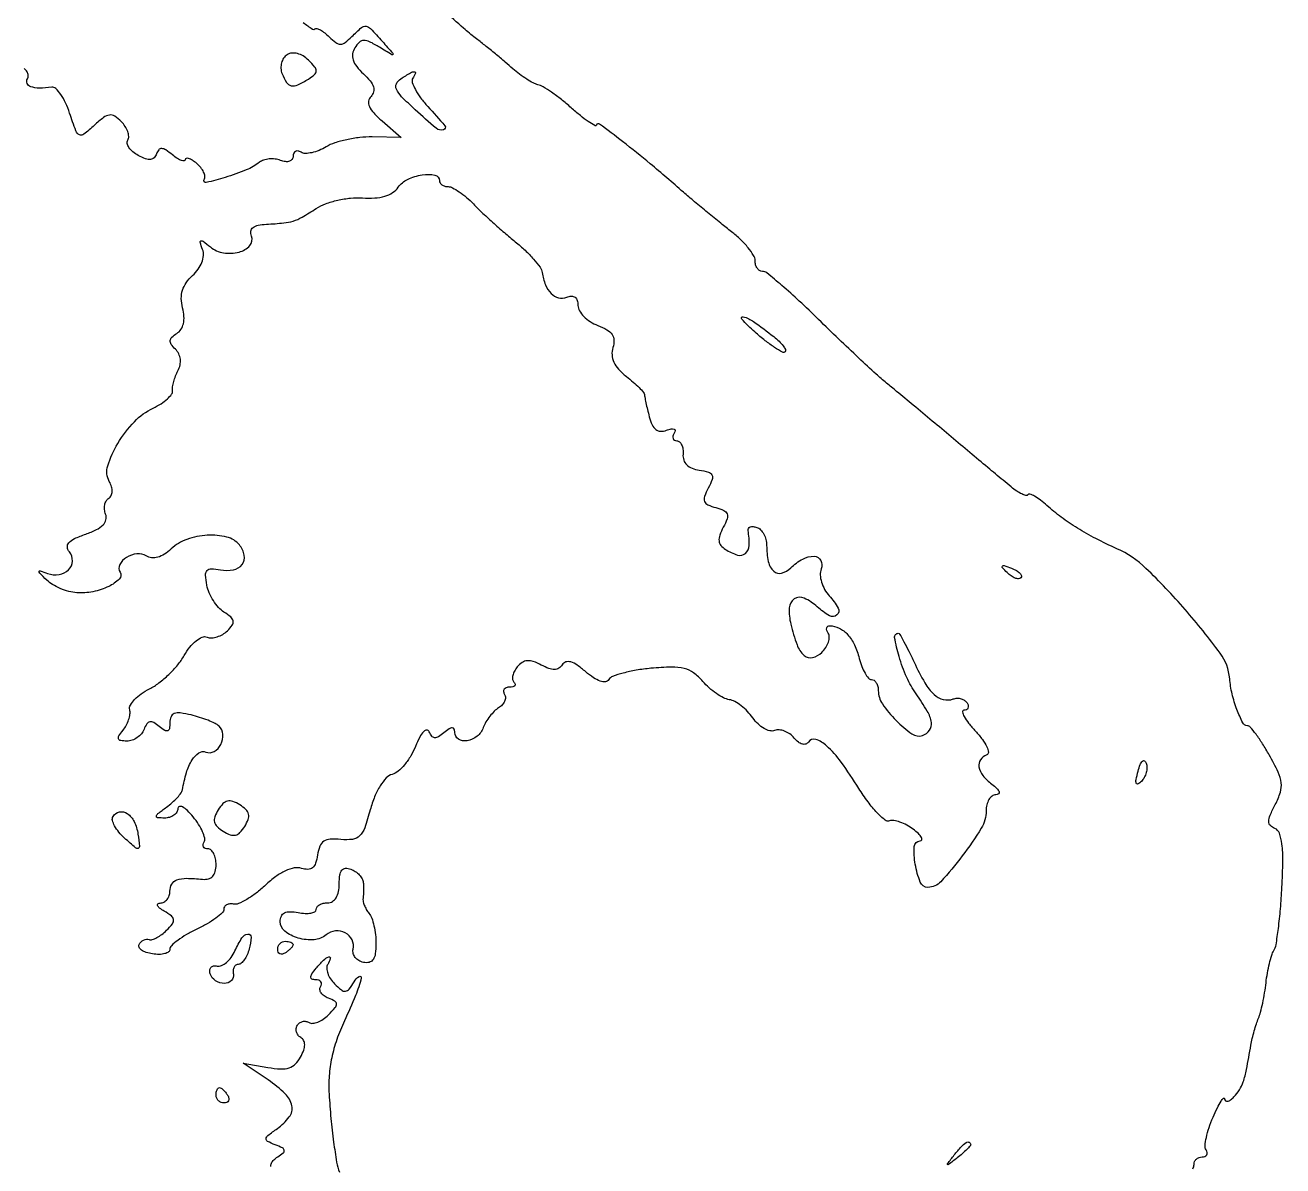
# Model space of a CAD drawing. Extents: x 1 to 578, y 1 to 707.
# Drawn here: x 414.2 to 577.5, y 206.8 to 355 of the extents above; entities that cross this region are included whole.
import ezdxf

# ---------------------------------------------------------------- set-up
doc = ezdxf.new("R2010")
doc.units = 0

msp = doc.modelspace()

# ---------------------------------------------------------------- linework, layer by layer
for points in [[(565.827625, 206.455364, 0.149701), (566, 207.018192, -0.107045), (566.081126, 207.392783, -0.099491), (566.311086, 207.711594, -0.095873), (566.654731, 207.925333, -0.09157), (567.059017, 208, 0.094107), (567.420636, 208.06867, 0.172353), (567.644156, 208.263402, 0.173303), (567.694016, 208.554614, 0.095274), (567.563851, 208.896687, -0.163772), (567.435916, 209.445774, -0.028344), (567.600166, 210.515008, -0.028208), (567.948776, 211.797054, -0.021939), (568.465692, 213.146687, -0.010561), (569.028543, 214.37149, -0.026168), (569.505507, 215.235902, -0.068848), (569.816848, 215.610066, -0.63707), (569.960858, 215.55, 0.205097), (570.081301, 215.297943, 0.232353), (570.338029, 215.228589, 0.108428), (570.72968, 215.398238, 0.040177), (571.189877, 215.789877, 0.057581), (571.910775, 216.699131, 0.059705), (572.394929, 217.738142, 0.031368), (572.809196, 219.333377, 0.005031), (573.38968, 222.5, -0.014952), (573.56814, 223.375252, -0.010373), (573.819692, 224.353125, -0.010471), (574.100667, 225.2829, -0.021137), (574.367871, 226, 0.03544), (574.635119, 226.785102, 0.01168), (574.917847, 227.971806, 0.011567), (575.171012, 229.306926, 0.012857), (575.352178, 230.606149, -0.015572), (575.536095, 231.874718, -0.015998), (575.797317, 233.117898, -0.015939), (576.092091, 234.178948, -0.062762), (576.373276, 234.794956, 0.099037), (576.654179, 235.550059, 0.008022), (576.956479, 237.654543, 0.010553), (577.225961, 240.198888, 0.007913), (577.419034, 243.009395, 0.009618), (577.534046, 246.438532, 0.033755), (577.416634, 248.643712, 0.055405), (577.090126, 250.029597, 0.218982), (576.493584, 250.640836, -0.110911), (575.913558, 251.026954, -0.197817), (575.70849, 251.552606, -0.098033), (575.883544, 252.357806, -0.017268), (576.551747, 253.762381, 0.042402), (577.210747, 255.348287, 0.10786), (577.327324, 256.582364, 0.080934), (576.927768, 257.960331, 0.017076), (575.771858, 260.192134, 0.013028), (574.901099, 261.651102, 0.019146), (574.054986, 262.881439, 0.01487), (573.305552, 263.826507, 0.221154), (572.93249, 264, -0.284245), (572.32576, 264.375238, -0.025744), (571.580991, 266.081537, -0.031107), (570.952755, 268.127776, -0.038018), (570.634522, 270.103619, 0.138777), (569.392366, 273.408876, 0.019996), (564.839688, 279.093645, 0.022581), (559.761013, 284.432749, 0.086631), (555.970789, 286.983746, -0.014436), (553.25138, 288.292164, -0.01907), (550.8592, 289.647425, -0.020731), (548.754656, 291.071955, -0.024772), (546.901899, 292.588781, 0.020343), (546.066144, 293.285448, 0.033988), (545.303876, 293.791704, 0.038409), (544.694795, 294.079584, 0.339208), (544.427433, 294, -0.302973), (544.169355, 293.904328, -0.049244), (543.637655, 294.0875, -0.04028), (542.970555, 294.461255, -0.024743), (542.247998, 295, -0.001329), (541.198792, 295.870932, -0.000229), (539.214988, 297.528125, -0.000249), (536.888046, 299.475741, -0.000223), (534.474166, 301.5, 0.000567), (532.013111, 303.560937, 0.000565), (529.544463, 305.61875, 0.000552), (527.383459, 307.411952, 0.002223), (526.057334, 308.5, -0.014386), (524.718491, 309.654093, -0.003039), (522.453495, 311.748438, -0.00318), (519.856343, 314.210539, -0.003013), (517.243191, 316.75, 0.00693), (514.739803, 319.144948, 0.010315), (512.478034, 321.164062, 0.005743), (510.535452, 322.789217, 0.172989), (509.944444, 323, -0.145307), (509.584285, 323.106925, -0.099311), (509.277431, 323.40756, -0.08342), (509.070623, 323.857061, -0.066285), (509, 324.387438, 0.139646), (508.80418, 325.074896, 0.032534), (508.099902, 326.061319, 0.031093), (507.108765, 327.131105, 0.026144), (505.935835, 328.137438, -0.005241), (504.533108, 329.24262, -0.002869), (502.83593, 330.624994, -0.002858), (501.128116, 332.048879, -0.004554), (499.685835, 333.288074, 0.005483), (495.387049, 336.967688, 0.010053), (491.792782, 339.85571, 0.004435), (488.80184, 342.119548, 0.494611), (488.385509, 342, -0.462269), (488.170426, 341.925786, -0.016756), (487.342409, 342.453333, -0.020294), (486.304756, 343.228107, -0.01147), (485.108897, 344.245389, 0.013807), (483.839416, 345.315116, 0.016025), (482.572996, 346.259112, 0.015157), (481.459214, 346.985958, 0.085941), (480.802879, 347.245389, -0.070014), (480.196445, 347.463163, -0.020569), (479.338904, 347.960665, -0.020221), (478.409612, 348.60639, -0.020445), (477.539046, 349.322833, 0.007178), (476.556988, 350.175712, 0.003386), (475.266169, 351.249751, 0.003355), (473.899341, 352.356191, 0.004727), (472.664933, 353.322833, -0.016857), (471.140443, 354.577454, -0.00374), (468.621879, 356.830395, -0.003882)], [(450.320622, 355.309347, 0.009907), (451.513374, 354.462581, 0.360203), (451.825299, 354.491966, -0.278426), (452.080655, 354.555078, -0.051967), (452.543473, 354.356866, -0.04238), (453.104015, 353.978958, -0.026882), (453.690476, 353.452381, 0.034363), (454.547896, 352.70536, 0.167574), (455.151054, 352.508197, 0.1621), (455.7593, 352.721668, 0.031626), (456.642857, 353.5, -0.016094), (457.893563, 354.67268, -0.224138), (458.472249, 354.839107, -0.16428), (459.06357, 354.52628, -0.007891), (460.595012, 352.858346, -0.00112), (461.951166, 351.326814, -0.305699), (461.97258, 351.161929, -0.437295), (461.842351, 351.124183, -0.001387), (460.219487, 352.108346, 0.02057), (458.925521, 352.826675, 0.123501), (458.180003, 352.993299, 0.188278), (457.608037, 352.752778, 0.061085), (457.021786, 352.025604, 0.102549), (456.734593, 351.243964, 0.117347), (456.802766, 350.452262, 0.088136), (457.259181, 349.607468, 0.037421), (458.135671, 348.658976, -0.032401), (459.005329, 347.736607, -0.092366), (459.432087, 346.96827, -0.144711), (459.455439, 346.308295, -0.13413), (459.119058, 345.719058, 0.161685), (458.815346, 345.113384, 0.143012), (458.914102, 344.412053, 0.082468), (459.475304, 343.571254, 0.026963), (460.555356, 342.536947), (463.039341, 340.402522), (459.26967, 340.456212, 0.031369), (457.664623, 340.378344, 0.025258), (455.959321, 340.100168, 0.025934), (454.40591, 339.680165, 0.057645), (453.293976, 339.168755, -0.039184), (452.372753, 338.70322, -0.044689), (451.429304, 338.411102, -0.049963), (450.599134, 338.318485, -0.142155), (450.043976, 338.472821, 0.088502), (449.645373, 338.630657, 0.16734), (449.306668, 338.585989, 0.1778), (449.080839, 338.346544, 0.1014), (449, 337.952028, -0.154897), (448.871655, 337.547677, -0.159998), (448.535055, 337.297697, -0.113673), (448.012448, 337.247842, -0.058853), (447.373252, 337.410264, 0.062348), (446.667671, 337.584333, 0.051858), (445.894406, 337.594938, 0.053939), (445.172704, 337.450382, 0.088925), (444.623252, 337.162346, -0.067664), (442.922062, 336.176754, -0.021923), (440.179825, 335.187737, -0.022135), (437.727822, 334.540599, -0.661671), (437.454744, 334.926775, 0.172123), (437.544464, 335.342267, 0.076654), (437.386888, 335.887696, 0.062636), (437.019998, 336.473728, 0.048439), (436.48899, 337.009138, 0.028176), (435.916847, 337.431918, 0.065495), (435.437391, 337.663076, 0.146392), (435.131479, 337.671559, 0.339121), (435, 337.5, -0.376835), (434.856753, 337.336924, -0.123167), (434.511605, 337.377077, -0.057083), (433.976153, 337.652417, -0.025276), (433.337379, 338.127555, 0.024514), (432.47976, 338.767506, 0.133137), (431.935476, 338.952312, 0.240304), (431.549732, 338.785087, 0.091604), (431.256709, 338.25799, -0.110193), (430.94609, 337.744676, -0.182702), (430.495059, 337.529192, -0.113474), (429.843066, 337.622203, -0.030939), (428.891322, 338.058163, -0.049108), (428.18958, 338.527543, -0.071972), (427.689845, 339.07547, -0.095606), (427.459522, 339.61258, -0.194406), (427.53575, 340.057844, 0.152963), (427.656347, 340.530139, 0.071492), (427.531908, 341.155853, 0.060795), (427.197024, 341.83093, 0.050909), (426.69168, 342.451177, 0.051674), (425.832158, 343.149289, 0.180938), (425.147382, 343.303053, 0.131358), (424.391729, 342.985046, 0.02262), (423.19707, 341.968972, -0.019409), (421.845305, 340.804241, -0.290139), (421.253352, 340.740283, -0.192162), (420.784621, 341.259902, -0.008872), (419.983611, 343.54966, 0.029398), (419.456354, 344.879177, 0.042113), (418.826054, 345.978725, 0.049176), (418.190048, 346.729304, 0.226637), (417.664463, 346.905711, -0.028478), (416.027217, 346.799177, -0.086059), (414.928342, 346.980641, -0.209022), (414.462002, 347.412878, -0.245988), (414.504365, 348.007063, 0.157354), (414.61103, 348.440258, 0.122617), (414.460061, 348.90398, 0.096277), (414.063068, 349.329512, 0.065521)], [(446.090327, 206.762517, -0.121955), (446.179624, 207.172904, -0.086702), (446.498056, 207.609702, -0.05363), (447.000935, 208.000578, 0.029948), (447.725151, 208.510476, 0.282421), (447.848928, 208.852788, 0.232565), (447.604328, 209.167595, 0.021712), (446.676907, 209.570488, -0.025618), (445.674644, 210.015228, -0.318377), (445.490878, 210.363537, -0.198376), (445.732197, 210.782435, -0.011368), (446.954932, 211.680987, 0.079314), (448.502975, 213.180001, 0.211066), (448.841895, 214.646196, 0.157707), (447.992429, 216.194885, 0.041306), (445.75, 217.985002), (442.5, 220.166407), (445.730304, 219.612143, 0.029396), (447.387027, 219.427232, 0.090512), (448.501119, 219.570797, 0.119731), (449.312783, 220.065104, 0.073647), (449.983008, 220.968251, 0.035932), (450.379727, 221.857657, 0.086816), (450.504324, 222.564291, 0.125708), (450.36647, 223.106952, 0.130317), (449.986392, 223.50841, -0.091821), (449.641908, 223.820878, -0.095953), (449.438676, 224.231441, -0.099446), (449.407484, 224.675775, -0.106757), (449.552786, 225.08541, -0.098106), (449.84783, 225.402652, -0.09772), (450.241938, 225.583984, -0.098161), (450.673875, 225.601579, -0.099979), (451.076769, 225.452554, 0.165954), (451.550319, 225.344337, 0.067831), (452.199834, 225.503078, 0.056943), (452.913173, 225.882573, 0.045711), (453.581972, 226.439115, 0.015528), (454.47268, 227.386933, 0.18305), (454.648295, 227.851797, 0.273369), (454.435901, 228.210515, 0.034039), (453.580045, 228.607658, -0.060789), (453.021038, 228.904273, -0.09166), (452.634775, 229.295727, -0.120615), (452.478384, 229.716512, -0.168917), (452.564761, 230.104785, 0.110659), (452.682722, 230.445662, 0.18316), (452.608456, 230.737031, 0.159847), (452.34655, 230.932808, 0.081403), (451.936572, 231, -0.088789), (451.452761, 231.086597, -0.325525), (451.290242, 231.330825, -0.142917), (451.435097, 231.759068, -0.020663), (452, 232.5, -0.02397), (452.953157, 233.542508, -0.116556), (453.631042, 233.958257, -0.603485), (453.836476, 233.7599, -0.067738), (453.495259, 232.992329, 0.152582), (453.368032, 232.495612, 0.07159), (453.497891, 231.838196, 0.060908), (453.848776, 231.129303, 0.051072), (454.378752, 230.478391, 0.026195), (455.272426, 229.673753, 0.198031), (455.805487, 229.51489, 0.209071), (456.278348, 229.781608, 0.029445), (456.912101, 230.736062, -0.114523), (457.579535, 231.44489, -0.68369), (457.855453, 231.251232, -0.037055), (457.103918, 228.942083, -0.012186), (455.668735, 225.667764, 0.025533), (454.675415, 223.226367, 0.032148), (454.022037, 220.875448, 0.033521), (453.694193, 218.545536, 0.032479), (453.675546, 216.167764, 0.009067), (453.914417, 212.998457, 0.009891), (454.262998, 209.930701, 0.009042), (454.65963, 207.324083, 0.053661), (455.035088, 206, -0.05418)]]:
    msp.add_lwpolyline(points, format="xyb")
for points in [[(448.21613, 351.133887, 0.10859), (447.772658, 350.703795, 0.08246), (447.495794, 350.083543, 0.077528), (447.423778, 349.369661, 0.078209), (447.573119, 348.67005, 0.050561), (448.144609, 347.537834, 0.203588), (448.769929, 347.109449, 0.162225), (449.611616, 347.213248, 0.029888), (451, 347.979149, 0.036625), (451.791235, 348.56468, 0.218505), (452, 349.019585, 0.175553), (451.811807, 349.539066, 0.022571), (451, 350.427672, 0.059564), (450.309669, 350.970568, 0.074885), (449.56051, 351.285482, 0.085589), (448.836522, 351.341833, 0.115678)], [(464.542714, 348.069113, 0.222511), (464.48074, 347.53579, 0.041998), (464.878475, 346.610956, 0.037721), (465.568112, 345.524301, 0.026631), (466.493627, 344.412376, -0.011969), (468.700148, 341.914132, -0.549999), (468.528625, 341.371492, -0.245099), (467.590998, 341.582898, -0.009686), (464.866569, 343.981355, -0.012305), (463.095157, 345.684778, -0.086982), (462.416795, 346.66196, -0.226468), (462.425447, 347.375564, -0.137645), (463, 348.01614, -0.008275), (464.264845, 348.790853, -0.125321), (464.755169, 348.933795, -0.544634), (464.887037, 348.74419, -0.040982)], [(468, 334.785714, 0.143042), (468.087508, 334.486089, 0.099605), (468.333503, 334.230804, 0.0842), (468.701356, 334.058805, 0.067444), (469.135329, 334, -0.122161), (469.711033, 333.857212, -0.028536), (470.569016, 333.339063, -0.027762), (471.514842, 332.611257, -0.024134), (472.421674, 331.75, 0.012761), (473.477851, 330.700209, 0.005835), (474.906591, 329.382019, 0.005774), (476.444343, 328.027974, 0.007924), (477.860392, 326.848362, -0.019995), (479.133986, 325.734269, -0.023617), (480.242278, 324.579561, -0.02341), (481.073217, 323.53257, -0.119016), (481.352168, 322.848362, 0.056401), (481.782661, 321.248733, 0.102109), (482.521617, 320.118599, 0.138731), (483.475204, 319.582076, 0.151953), (484.532025, 319.650663, -0.083007), (485.145458, 319.775506, -0.167618), (485.611396, 319.632901, -0.161318), (485.901847, 319.227567, -0.075614), (486, 318.582238, 0.132208), (486.187357, 317.886055, 0.063025), (486.754098, 317.143114, 0.05594), (487.585254, 316.468948, 0.051646), (488.567141, 315.974473, -0.038805), (489.765277, 315.409107, -0.113701), (490.43225, 314.79409, -0.146314), (490.669856, 314.049535, -0.081599), (490.53165, 313.099721, 0.09386), (490.416574, 312.146636, 0.092682), (490.656841, 311.212873, 0.075911), (491.275276, 310.285649, 0.041156), (492.281544, 309.350497, -0.012206), (493.182846, 308.605214, -0.017358), (493.943297, 307.896709, -0.013438), (494.526608, 307.281953, -0.184649), (494.635027, 307, 0.048093), (494.665755, 306.687543, 0.004752), (494.818519, 305.947785, 0.005962), (495.019937, 305.068043, 0.004696), (495.258337, 304.120119, 0.042758), (495.63345, 303.063868, 0.119667), (496.114822, 302.449874, 0.161404), (496.72753, 302.227856, 0.09882), (497.492283, 302.358665, -0.033797), (498.103526, 302.546968, -0.147442), (498.477165, 302.523959, -0.33539), (498.603391, 302.326732, -0.119487), (498.492921, 301.988546, 0.072824), (498.329364, 301.610356, 0.14891), (498.339881, 301.290385, 0.188539), (498.51834, 301.079031, 0.124864), (498.829872, 301, -0.186343), (499.180487, 300.86463, -0.100521), (499.458532, 300.48608, -0.076084), (499.622092, 299.919972, -0.052199), (499.638889, 299.250484, 0.103523), (499.735402, 298.495167, 0.115902), (500.126904, 297.876465, 0.09937), (500.809695, 297.431305, 0.059664), (501.748095, 297.181183, -0.032026), (502.937858, 296.933397, -0.211406), (503.397084, 296.557431, -0.211025), (503.428038, 295.96424, -0.031907), (502.923278, 294.856644, 0.034114), (502.432751, 293.767575, 0.182589), (502.436723, 293.12752, 0.198374), (502.859816, 292.681537, 0.041095), (503.901292, 292.315562, -0.041014), (504.945265, 291.948899, -0.199441), (505.36723, 291.502564, -0.182243), (505.369214, 290.860856, -0.033503), (504.872863, 289.762442, 0.035073), (504.412696, 288.735532, 0.112006), (504.317366, 287.9953, 0.14866), (504.558168, 287.409751, 0.080339), (505.146755, 286.888139, 0.065632), (506.723322, 286.157953, 0.25493), (507.742594, 286.360929, 0.216138), (508.236339, 287.384953, 0.049819), (508.087171, 289.34375, -0.176581), (508.137044, 289.627483, -0.176374), (508.357833, 289.812729, -0.113441), (508.738647, 289.859811, -0.055643), (509.21875, 289.755433, -0.117959), (509.708784, 289.448152, -0.06901), (510.123633, 288.888729, -0.062856), (510.404421, 288.174834, -0.062377), (510.5, 287.411683, 0.051528), (510.718022, 285.301744, 0.154999), (511.420671, 284.055775, 0.259491), (512.446154, 283.802666, 0.130635), (513.635186, 284.492329, -0.072659), (515.177286, 285.641294, -0.133268), (516.691986, 285.996426, -0.274261), (517.528135, 285.46044, -0.211003), (517.582879, 284.355382, 0.104594), (517.459548, 283.581206, 0.060437), (517.620853, 282.648098, 0.055599), (518.028205, 281.692589, 0.05543), (518.636426, 280.849251, -0.055312), (519.76907, 279.279547, -0.351509), (519.621689, 278.374893, -0.324939), (518.666106, 278.274273, -0.05308), (517.069144, 279.437425, 0.076738), (515.37374, 280.553996, 0.257702), (514.09399, 280.457556, 0.241064), (513.433862, 279.299387, 0.069909), (513.634217, 277.188715, 0.029101), (514.441713, 274.50643, 0.120978), (515.376759, 273.114106, 0.249105), (516.450792, 272.839465, 0.137729), (517.663065, 273.520208, 0.052536), (518.176965, 274.155152, 0.061902), (518.514393, 274.850479, 0.072425), (518.634693, 275.498475, 0.149227), (518.504741, 275.992329, -0.058014), (518.324531, 276.377438, -0.127509), (518.302555, 276.699499, -0.195813), (518.436113, 276.906839, -0.159005), (518.690983, 276.984687, -0.114719), (519.922366, 276.673717, -0.090206), (521.016309, 275.832162, -0.074475), (521.904523, 274.495391, -0.048008), (522.529124, 272.739983, 0.028761), (522.857636, 271.690683, 0.040512), (523.276712, 270.80487, 0.046356), (523.719234, 270.179103, 0.219064), (524.108408, 270, -0.159565), (524.448479, 269.888638, -0.096828), (524.738095, 269.57451, -0.078519), (524.933675, 269.10546, -0.059654), (525, 268.551522, 0.151614), (525.532575, 266.835546, 0.044482), (527.311109, 264.684039, 0.043096), (529.366748, 262.935048, 0.242343), (530.75, 262.735435, 0.153615), (531.654459, 263.404703, 0.198475), (531.894688, 264.399087, 0.094543), (531.363589, 265.884692, 0.021732), (529.908306, 268.128773, -0.051449), (528.693985, 270.269594, -0.031711), (527.700685, 272.992767, -0.027444), (527.123373, 275.442009, -0.46694), (527.590596, 276, -0.268766), (527.764129, 275.899458, -0.004536), (528.326006, 274.898438, -0.010257), (528.959377, 273.687459, -0.006473), (529.650979, 272.25, 0.021082), (531.040485, 269.565618, 0.073733), (532.243035, 268.038361, 0.130377), (533.430022, 267.394062, 0.148297), (534.717975, 267.466831, -0.080311), (535.227815, 267.565205, -0.076494), (535.751788, 267.500771, -0.080425), (536.209205, 267.287908, -0.105682), (536.526992, 266.956326, -0.082435), (536.676805, 266.590907, -0.16102), (536.647355, 266.280921, -0.182417), (536.445614, 266.074892, -0.109192), (536.106766, 266, 0.469145), (535.925037, 265.781365, 0.081022), (536.134532, 265.199396, 0.041242), (536.721838, 264.321599, 0.01883), (537.621369, 263.27454, -0.026394), (538.513821, 262.20337, -0.050462), (539.089889, 261.244559, -0.081511), (539.292191, 260.534398, -0.354834), (539.07362, 260.191207, 0.164686), (538.266779, 259.58014, 0.195523), (538.068893, 258.651659, 0.126989), (538.587123, 257.518141, 0.060085), (539.75, 256.392046, -0.026204), (540.409298, 255.834807, -0.116637), (540.687054, 255.414972, -0.334795), (540.607971, 255.153663, -0.152503), (540.25, 255.031803, 0.159552), (539.773056, 254.862085, 0.093665), (539.367188, 254.404617, 0.07629), (539.092954, 253.731029, 0.058654), (539, 252.941362, -0.138005), (538.365682, 250.68697, -0.025309), (535.901216, 247.078195, -0.022469), (533.117577, 243.73758, -0.210834), (531.446135, 243, -0.307426), (530.450792, 243.675863, -0.052494), (529.800571, 245.999196, -0.056869), (529.675033, 248.305549, -0.388448), (530.423193, 249.031803, 0.311808), (530.635021, 249.187563, 0.21931), (530.604617, 249.492029, 0.072606), (530.214736, 249.977851, 0.025568), (529.528694, 250.553869, 0.036831), (528.693938, 251.093272, 0.040798), (527.816444, 251.483566, 0.044742), (527.02294, 251.684094, 0.131885), (526.467975, 251.626085, -0.271518), (525.880514, 251.723208, -0.029878), (524.844725, 252.695596, -0.02993), (523.664644, 254.104111, -0.019621), (522.471828, 255.854019, 0.016997), (520.166885, 259.273884, 0.050374), (518.286765, 261.384492, 0.106342), (516.871566, 262.214706, 0.346965), (515.918063, 261.867423, -0.177861), (515.588297, 261.608741, -0.149347), (515.141583, 261.601309, -0.099314), (514.618541, 261.87218, -0.050605), (514.088616, 262.393225, 0.06454), (513.517733, 262.924173, 0.063673), (512.827838, 263.294903, 0.069311), (512.128528, 263.456813, 0.114376), (511.530642, 263.373385, -0.154257), (510.914055, 263.336155, -0.069773), (510.155811, 263.643512, -0.05936), (509.379922, 264.224837, -0.049588), (508.708384, 265.005953, 0.039273), (508.019096, 265.841932, 0.036169), (507.189463, 266.585079, 0.038171), (506.349787, 267.137432, 0.090198), (505.642744, 267.376171, -0.083774), (504.911778, 267.612647, -0.031597), (503.988763, 268.169972, -0.03022), (503.040875, 268.91603, -0.03229), (502.211954, 269.755615, 0.057667), (501.021013, 270.845543, 0.095159), (499.788614, 271.420001, 0.067509), (498.143518, 271.604401, 0.017571), (495.480588, 271.448903, 0.018117), (493.570736, 271.199802, 0.024029), (491.858432, 270.827712, 0.022607), (490.501615, 270.397223, 0.167743), (489.984481, 269.97489, -0.2353), (489.557212, 269.709963, -0.106321), (488.885494, 269.790283, -0.065626), (488.010431, 270.225924, -0.030376), (487, 271, 0.026041), (485.898941, 271.858744, 0.079654), (485.049387, 272.270529, 0.145839), (484.413209, 272.272266, 0.184635), (483.949442, 271.918196, -0.110705), (483.507299, 271.465935, -0.141068), (482.95183, 271.296595, -0.095104), (482.221493, 271.424983, -0.031947), (481.232179, 271.875741, 0.038142), (480.198928, 272.331164, 0.104204), (479.411441, 272.435114, 0.128093), (478.747987, 272.206965, 0.073146), (478.113681, 271.636977, 0.051598), (477.742991, 271.082886, 0.067236), (477.532683, 270.510739, 0.08292), (477.506294, 270.00869, 0.169715), (477.675343, 269.657991, -0.122915), (477.82533, 269.408224, -0.257487), (477.780004, 269.193285, -0.162272), (477.532667, 269.045964, -0.053916), (477.10765, 269, 0.082511), (476.682925, 268.929431, 0.161105), (476.4124, 268.724304, 0.182362), (476.337077, 268.4189, 0.109086), (476.462015, 268.06146, -0.141772), (476.579256, 267.640963, -0.101098), (476.476157, 267.16025, -0.085683), (476.166816, 266.691914, -0.068542), (475.695621, 266.31146, 0.059165), (475.133093, 265.874363, 0.032917), (474.555754, 265.224304, 0.032353), (474.05086, 264.479492, 0.044736), (473.705974, 263.75, -0.137407), (472.892983, 262.623937, -0.126829), (471.588396, 262.041256, -0.183272), (470.47864, 262.260185, -0.25894), (470, 263.122445, 0.095656), (469.914396, 263.565807, 0.31457), (469.678271, 263.72044, 0.143321), (469.269567, 263.587513, 0.023397), (468.597246, 263.080707, -0.0339), (467.876018, 262.560408, -0.157226), (467.383979, 262.437242, -0.216267), (467.006124, 262.640046, -0.069318), (466.685437, 263.208262, 0.308901), (466.3722, 263.420813, 0.205247), (465.959019, 263.24227, 0.070671), (465.442268, 262.513719, 0.023231), (464.893788, 261.315794, -0.038179), (464.2747, 260.063846, -0.03931), (463.477708, 258.933515, -0.042428), (462.631069, 258.073438, -0.113658), (461.874179, 257.677348, 0.140068), (461.098596, 257.218636, 0.050783), (460.310254, 256.196321, 0.042938), (459.590692, 254.778318, 0.030192), (459.021821, 253.081036, -0.017748), (458.29928, 250.732993, -0.11191), (457.64159, 249.676722, -0.169953), (456.727527, 249.230316, -0.055311), (455.203238, 249.219481, 0.037705), (453.812134, 249.258479, 0.135643), (452.976408, 248.984318, 0.156568), (452.468519, 248.347911, 0.055573), (452.174748, 247.206496, -0.044335), (451.928296, 246.15149, -0.140755), (451.52448, 245.558402, -0.174815), (450.92788, 245.342503, -0.077258), (450.087683, 245.47217, 0.12553), (449.158504, 245.52573, 0.061045), (448.02019, 245.155927, 0.049114), (446.748071, 244.403372, 0.030509), (445.412935, 243.29389, -0.024291), (444.206036, 242.265349, -0.030355), (442.988487, 241.438587, -0.031364), (441.915126, 240.889135, -0.156201), (441.25, 240.822053, 0.071481), (440.772213, 240.85395, 0.103469), (440.367188, 240.736491, 0.12712), (440.098723, 240.490693, 0.145147), (440, 240.157778, -0.208602), (439.800786, 239.70106, -0.027751), (438.971875, 239.013162, -0.028307), (437.840568, 238.270979, -0.020239), (436.5, 237.567024, 0.020606), (435.15946, 236.861831, 0.02872), (434.028125, 236.115918, 0.028368), (433.200801, 235.423243, 0.207147), (433, 234.959357, -0.240907), (432.828534, 234.624135, -0.091041), (432.339063, 234.39154, -0.063979), (431.611893, 234.293333, -0.039495), (430.75, 234.355924, -0.041102), (429.923648, 234.55255, -0.075672), (429.307812, 234.86291, -0.122203), (428.992529, 235.229924, -0.248286), (429, 235.599649, -0.076776), (429.251469, 235.92354, -0.076555), (429.589174, 236.156839, -0.08209), (429.958846, 236.266319, -0.11193), (430.303571, 236.232143, 0.157115), (430.71205, 236.22803, 0.045832), (431.300076, 236.471951, 0.041137), (431.949409, 236.885446, 0.034046), (432.56751, 237.424653, 0.02938), (433.326821, 238.278857, 0.19994), (433.475908, 238.810845, 0.202912), (433.202361, 239.286586, 0.030335), (432.263938, 239.912101, -0.029053), (431.661896, 240.311176, -0.1193), (431.385275, 240.646433, -0.364055), (431.440135, 240.865021, -0.151722), (431.75, 240.969591, 0.118239), (432.226849, 241.096294, 0.098016), (432.632812, 241.431692, 0.090078), (432.905534, 241.924778, 0.081566), (433, 242.5, -0.134207), (433.249689, 243.413479, -0.17345), (433.913254, 243.965255, -0.091534), (435.150047, 244.174546, -0.021615), (437.25, 244.052296, 0.088693), (438.008011, 244.109673, 0.143474), (438.559489, 244.438357, 0.126472), (438.890649, 245.049311, 0.061352), (439, 245.937142, 0.049364), (438.921873, 246.72655, 0.069359), (438.688914, 247.394035, 0.089532), (438.345313, 247.843331, 0.186967), (437.940983, 248, -0.093988), (437.57931, 248.068592, -0.172255), (437.355689, 248.263152, -0.1734), (437.305676, 248.554092, -0.095394), (437.435623, 248.895836, 0.196576), (437.519311, 249.397272, 0.046513), (437.25049, 250.220055, 0.040973), (436.738291, 251.178836, 0.03053), (436.027909, 252.145836, 0.025352), (435.270879, 252.96611, 0.067403), (434.632918, 253.441277, 0.188286), (434.231233, 253.495166, 0.338434), (434.033269, 253.25, -0.132818), (433.890624, 252.773206, -0.097499), (433.513004, 252.367188, -0.085163), (432.957619, 252.093874, -0.071975), (432.30887, 252, -0.023653), (431.404645, 252.042799, -0.437769), (431.249274, 252.246786, -0.185326), (431.449906, 252.580857, -0.008024), (432.55887, 253.419389, 0.022503), (433.311812, 254.023757, 0.026084), (433.969309, 254.665824, 0.026474), (434.461063, 255.259009, 0.120245), (434.634522, 255.669389, -0.033062), (435.14844, 257.897765, -0.06544), (435.892733, 259.549096, -0.103553), (436.764622, 260.465482, -0.247451), (437.669276, 260.573416, 0.223906), (438.750972, 260.65376, 0.147323), (439.629232, 261.571224, 0.1361), (439.895268, 262.880313, 0.192897), (439.382783, 263.938109, 0.070774), (438.864724, 264.290415, 0.018926), (437.951505, 264.696101, 0.01879), (436.867541, 265.082746, 0.018397), (435.75, 265.389944, 0.024373), (434.35686, 265.647389, 0.120738), (433.57011, 265.563429, 0.212386), (433.149515, 265.159504, 0.097068), (433, 264.396607, -0.036848), (432.941854, 263.608687, -0.27696), (432.714172, 263.331527, -0.234859), (432.328003, 263.377557, -0.02819), (431.616783, 263.903079, 0.041542), (430.902096, 264.402256, 0.180973), (430.401765, 264.487412, 0.20302), (430.004495, 264.22137, 0.053479), (429.648168, 263.525523, -0.085634), (429.300761, 262.942341, -0.066257), (428.748918, 262.448122, -0.066041), (428.084927, 262.114043, -0.083761), (427.40894, 262, -0.036076), (426.609626, 262.057747, -0.278022), (426.33131, 262.285857, -0.23533), (426.378195, 262.673433, -0.02753), (426.912642, 263.39474, 0.051022), (427.334438, 264.023659, 0.04364), (427.646404, 264.758274, 0.045762), (427.810761, 265.483366, 0.08752), (427.785087, 266.077988, -0.18719), (427.876429, 266.67289, -0.059231), (428.423093, 267.405937, -0.049731), (429.284607, 268.149918, -0.037755), (430.357358, 268.78927, 0.047166), (431.571288, 269.544024, 0.028578), (432.857894, 270.644668, 0.028472), (434.020384, 271.894842, 0.044057), (434.857358, 273.107582, -0.03815), (435.592967, 274.200806, -0.05574), (436.408272, 275.025092, -0.070556), (437.190472, 275.492512, -0.191775), (437.824301, 275.504433, 0.103926), (438.428643, 275.411219, 0.061942), (439.147807, 275.540453, 0.058052), (439.866197, 275.859117, 0.063064), (440.470197, 276.32734, 0.044152), (441.090716, 277.068321, 0.200099), (441.207848, 277.607486, 0.176466), (440.910987, 278.113689, 0.033217), (440.026438, 278.751417, -0.070591), (439.316715, 279.348231, -0.04128), (438.644797, 280.235516, -0.040393), (438.107614, 281.255156, -0.053867), (437.801988, 282.255503, -0.028739), (437.630606, 283.552059, -0.202368), (437.829716, 284.142229, -0.226395), (438.373786, 284.372761, -0.036112), (439.554229, 284.234384, 0.095595), (441.248346, 284.23731, 0.184009), (442.384594, 284.943813, 0.214583), (442.659805, 286.130913, 0.125091), (442.020696, 287.475062, 0.16131), (440.386893, 288.495302, 0.074606), (437.863454, 288.721522, 0.070472), (435.209261, 288.182831, 0.102627), (433.174387, 286.94784, -0.044878), (432.289874, 286.2609, -0.074696), (431.430666, 285.875639, -0.092441), (430.634556, 285.805367, -0.114815), (429.931917, 286.042078, 0.167313), (428.71602, 286.316555, 0.111915), (427.355447, 285.846817, 0.136413), (426.499564, 284.917535, 0.262472), (426.539019, 283.936866, -0.351711), (426.426381, 283.024403, -0.082261), (425.067977, 282.080186, -0.061698), (423.015658, 281.399995, -0.066258), (420.909428, 281.264021, -0.04823), (419.877016, 281.435124, -0.03437), (418.767144, 281.814462, -0.034887), (417.749093, 282.328778, -0.060373), (417, 282.907927, -0.00419), (416.094087, 283.816971, -0.2348), (416.022249, 284.03815, -0.469244), (416.159889, 284.121804, -0.00757), (417.128145, 283.772191, 0.130517), (418.611834, 283.620208, 0.15732), (419.855815, 284.251433, 0.191093), (420.349332, 285.382234, 0.183676), (419.944207, 286.567226, -0.150238), (419.68384, 287.19266, -0.21374), (419.873336, 287.755217, -0.100103), (420.619464, 288.293766, -0.022562), (422.079973, 288.878034, 0.030157), (423.460888, 289.454928, 0.082594), (424.318085, 290.067967, 0.134058), (424.697019, 290.731907, 0.15587), (424.655646, 291.454989, -0.066991), (424.510916, 292.065886, -0.072389), (424.538843, 292.676784, -0.081075), (424.728891, 293.194201, -0.126524), (425.056054, 293.534644, 0.138123), (425.384209, 293.892081, 0.10825), (425.516297, 294.403945, 0.084919), (425.432525, 295.032241, 0.052103), (425.1367, 295.720214, -0.206093), (424.926819, 297.736686, -0.059212), (426.238086, 300.664554, -0.056659), (428.389492, 303.479645, -0.089766), (430.842833, 305.253402, 0.030397), (431.849158, 305.813286, 0.041373), (432.674987, 306.442637, 0.047275), (433.230975, 307.048584, 0.202766), (433.348612, 307.513475, -0.076509), (433.348834, 308.002398, -0.028156), (433.492728, 308.679269, -0.027121), (433.735878, 309.413012, -0.029302), (434.051808, 310.096804, 0.069987), (434.324747, 310.840708, 0.083491), (434.358547, 311.586156, 0.086105), (434.148104, 312.283538, 0.080307), (433.711555, 312.888445, -0.045524), (433.183443, 313.522598, -0.174806), (433.054831, 314.011345, -0.183304), (433.269855, 314.454912, -0.050857), (433.893706, 314.934307, 0.109357), (434.434992, 315.46067, 0.089483), (434.752337, 316.204959, 0.073218), (434.82632, 317.147083, 0.044553), (434.651521, 318.252316, -0.055311), (434.485074, 319.474129, -0.08127), (434.633128, 320.545697, -0.080621), (435.116455, 321.520317, -0.053542), (435.948735, 322.453605, 0.052271), (436.681396, 323.271005, 0.065358), (437.165649, 324.166327, 0.074346), (437.360821, 325.052186, 0.107046), (437.24533, 325.843956, -0.01323), (436.925375, 326.773016, -0.413627), (437.027082, 326.968764, -0.244533), (437.310323, 326.919432, -0.007623), (438.264781, 326.167382, 0.131544), (439.970779, 325.403485, 0.105358), (441.988462, 325.505524, 0.145717), (443.375799, 326.355856, 0.281592), (443.603706, 327.590342, -0.125868), (443.530655, 328.21733, -0.193356), (443.797091, 328.686547, -0.119151), (444.449404, 328.989816, -0.036869), (445.531385, 329.125, 0.010528), (447.789318, 329.287053, 0.05343), (449.023978, 329.536639, 0.055328), (450.158493, 330.038884, 0.011787), (452, 331.17015, -0.056116), (453.212824, 331.774578, -0.031562), (454.792744, 332.241097, -0.031043), (456.473035, 332.515626, -0.042903), (458, 332.537203, 0.033029), (459.604608, 332.528233, 0.057549), (460.913341, 332.76019, 0.07114), (461.928983, 333.228972, 0.096007), (462.656612, 333.928758, -0.131028), (463.872413, 334.946075, -0.0694), (465.764548, 335.52641, -0.087664), (467.410185, 335.50031, -0.359388)], [(511.426999, 314.527219, -0.025468), (512.131801, 313.915913, -0.042356), (512.650319, 313.325592, -0.054059), (512.937441, 312.833363, -0.310828), (512.885492, 312.552159, -0.336242), (512.544617, 312.505281, -0.017473), (511.538678, 313.117896, -0.021831), (510.318083, 313.999661, -0.013459), (508.958493, 315.135972, -0.023517), (507.271617, 316.772075, -0.746968), (507.459968, 317.093933, -0.094079), (508.813599, 316.474127, -0.011639)], [(543.526461, 283.193128, -0.20742), (543.220211, 283.072099, -0.082976), (542.768815, 283.162781, -0.063152), (542.246577, 283.441312, -0.043285), (541.733333, 283.875912, -0.011214), (541.106486, 284.536448, -0.400052), (541.111181, 284.729672, -0.286372), (541.336218, 284.78179, -0.008399), (542.293128, 284.435707, -0.036269), (542.940734, 284.133723, -0.070189), (543.395085, 283.789051, -0.120343), (543.59249, 283.461316, -0.278911)], [(559.16845, 256.76845, -0.069225), (558.72933, 256.436586, -0.470166), (558.508441, 256.522275, -0.131195), (558.479614, 256.995419, -0.013933), (558.731213, 258.080159, -0.02593), (559.004403, 258.940026, -0.106885), (559.298474, 259.396366, -0.353106), (559.564152, 259.424773, -0.170804), (559.787763, 259.13671, -0.085105), (559.8766, 258.556574, -0.059552), (559.7862, 257.899953, -0.058506), (559.539971, 257.270088, -0.0741)], [(439.278838, 253.074883, 0.049962), (438.833257, 252.171919, 0.147485), (438.788306, 251.488789, 0.147485), (439.128479, 250.894676, 0.049962), (439.925117, 250.278838, 0.049962), (440.828081, 249.833257, 0.147485), (441.511211, 249.788306, 0.147485), (442.105324, 250.128479, 0.049962), (442.721162, 250.925117, 0.049962), (443.166743, 251.828081, 0.147485), (443.211694, 252.511211, 0.147485), (442.871521, 253.105324, 0.049962), (442.074883, 253.721162, 0.049962), (441.171919, 254.166743, 0.147485), (440.488789, 254.211694, 0.147485), (439.894676, 253.871521, 0.049962)], [(428.851952, 249.924419, -0.007961), (429.058864, 248.323886, -0.35975), (428.888739, 248.063097, -0.259772), (428.53571, 248.136943, -0.005262), (427.125533, 249.386394, -0.035785), (426.371483, 250.173909, -0.049414), (425.824551, 250.984777, -0.059917), (425.542382, 251.701685, -0.205016), (425.615222, 252.186433, -0.200845), (426.461893, 252.79191, -0.211666), (427.462969, 252.596491, -0.129641), (428.363085, 251.534303, -0.075308)], [(458.118421, 243.643011, -0.01751), (458.152594, 243.142866, -0.012691), (458.156963, 242.584527, -0.012848), (458.133982, 242.053523, -0.027169), (458.083334, 241.64474, 0.096511), (458.0894, 241.235775, 0.040242), (458.246624, 240.704445, 0.037877), (458.512193, 240.145937, 0.040028), (458.854776, 239.64474, -0.08383), (459.209843, 239.013425, -0.029579), (459.503656, 238.013987, -0.02838), (459.702407, 236.856407, -0.029659), (459.764863, 235.700749, -0.03034), (459.677346, 234.376075, -0.116774), (459.38933, 233.608863, -0.192152), (458.880489, 233.261121, -0.109697), (458.125, 233.260139, -0.081727), (457.527246, 233.499106, -0.09239), (457.066287, 233.909689, -0.101076), (456.812313, 234.425661, -0.119752), (456.802786, 234.967749, 0.171028), (456.659224, 236.178932, 0.157676), (455.784969, 237.081374, 0.14803), (454.500373, 237.334506, 0.149437), (453.296524, 236.83113, -0.156366), (451.720576, 236.197094, -0.088926), (449.657619, 236.414714, -0.097233), (447.943888, 237.298953, -0.229032), (447.333333, 238.561938, -0.100659), (447.476461, 239.26569, -0.178783), (447.876847, 239.691093, -0.124486), (448.582165, 239.844496, -0.038856), (449.666667, 239.723389, 0.034047), (450.56086, 239.614827, 0.057284), (451.314583, 239.661385, 0.082619), (451.825621, 239.842731, 0.272708), (452, 240.138672, -0.169832), (452.114935, 240.46729, -0.094439), (452.440625, 240.746985, -0.075034), (452.926207, 240.936141, -0.055475), (453.5, 241, 0.139894), (454.117753, 241.176289, 0.117745), (454.598093, 241.661436, 0.088469), (454.900652, 242.442588, 0.048301), (455, 243.468615, -0.033085), (455.075458, 244.607715, -0.135263), (455.343615, 245.239871, -0.219604), (455.811241, 245.47645, -0.100949), (456.5, 245.361626, -0.058122), (457.082474, 245.056515, -0.054248), (457.594161, 244.619347, -0.058218), (457.963132, 244.122825, -0.105271)], [(443.289749, 235, -0.038887), (443.024544, 234.234516, -0.050447), (442.660882, 233.5875, -0.059916), (442.259476, 233.141258, -0.181596), (441.883369, 233, 0.152524), (441.566972, 232.901185, 0.124736), (441.332927, 232.632812, 0.099213), (441.22034, 232.227915, 0.067811), (441.25, 231.75, -0.252923), (440.987303, 230.894898, -0.199501), (440.075169, 230.526925, -0.144881), (438.930456, 230.878694, -0.167322), (438.239583, 231.78125, -0.094361), (438.176787, 232.248534, -0.168342), (438.321931, 232.603516, -0.170293), (438.653933, 232.789989, -0.096886), (439.11965, 232.78125, 0.157651), (439.695362, 232.839477, 0.072087), (440.343545, 233.243555, 0.060783), (440.962041, 233.910123, 0.04994), (441.450529, 234.75, -0.031399), (442.353949, 236.444666, -0.224446), (443.111821, 236.937603, -0.472748), (443.535993, 236.543933, -0.048848)], [(449, 235.559017, -0.151918), (448.934461, 235.34829, -0.038439), (448.70625, 235.066025, -0.035638), (448.382774, 234.768994, -0.029505), (448, 234.5, -0.082592), (447.6179, 234.343488, -0.161196), (447.29375, 234.3746, -0.182303), (447.078288, 234.586039, -0.108972), (447, 234.940983, -0.093332), (447.076123, 235.345238, -0.09642), (447.29375, 235.688914, -0.099167), (447.618444, 235.918938, -0.105053), (448, 236, -0.042167), (448.382849, 235.967655, -0.061769), (448.70625, 235.870461, -0.081139), (448.92554, 235.727648, -0.210953)], [(440.5, 216, -0.082592), (440.656512, 215.6179, -0.161196), (440.6254, 215.29375, -0.182303), (440.413961, 215.078288, -0.108972), (440.059017, 215, -0.093332), (439.654762, 215.076123, -0.09642), (439.311086, 215.29375, -0.099167), (439.081062, 215.618444, -0.105053), (439, 216, -0.042167), (439.032345, 216.382849, -0.061769), (439.129539, 216.70625, -0.081139), (439.272352, 216.92554, -0.210953), (439.440983, 217, -0.151918), (439.65171, 216.934461, -0.038439), (439.933975, 216.70625, -0.035638), (440.231006, 216.382774, -0.029505)], [(537, 209.622445, -0.184603), (536.91885, 209.410139, -0.013803), (536.485937, 208.952641, -0.017649), (535.920402, 208.425681, -0.012436), (535.25, 207.872445, -0.001576), (534.120493, 206.99236, -0.377591), (534, 207, -0.377591), (533.99236, 207.120493, -0.001576), (534.872445, 208.25, -0.017685), (535.76332, 209.306759, -0.065617), (536.426111, 209.869516, -0.241985), (536.806605, 209.90695, -0.307699)]]:
    msp.add_lwpolyline(points, format="xyb", close=True)

doc.saveas('drawing.dxf')
